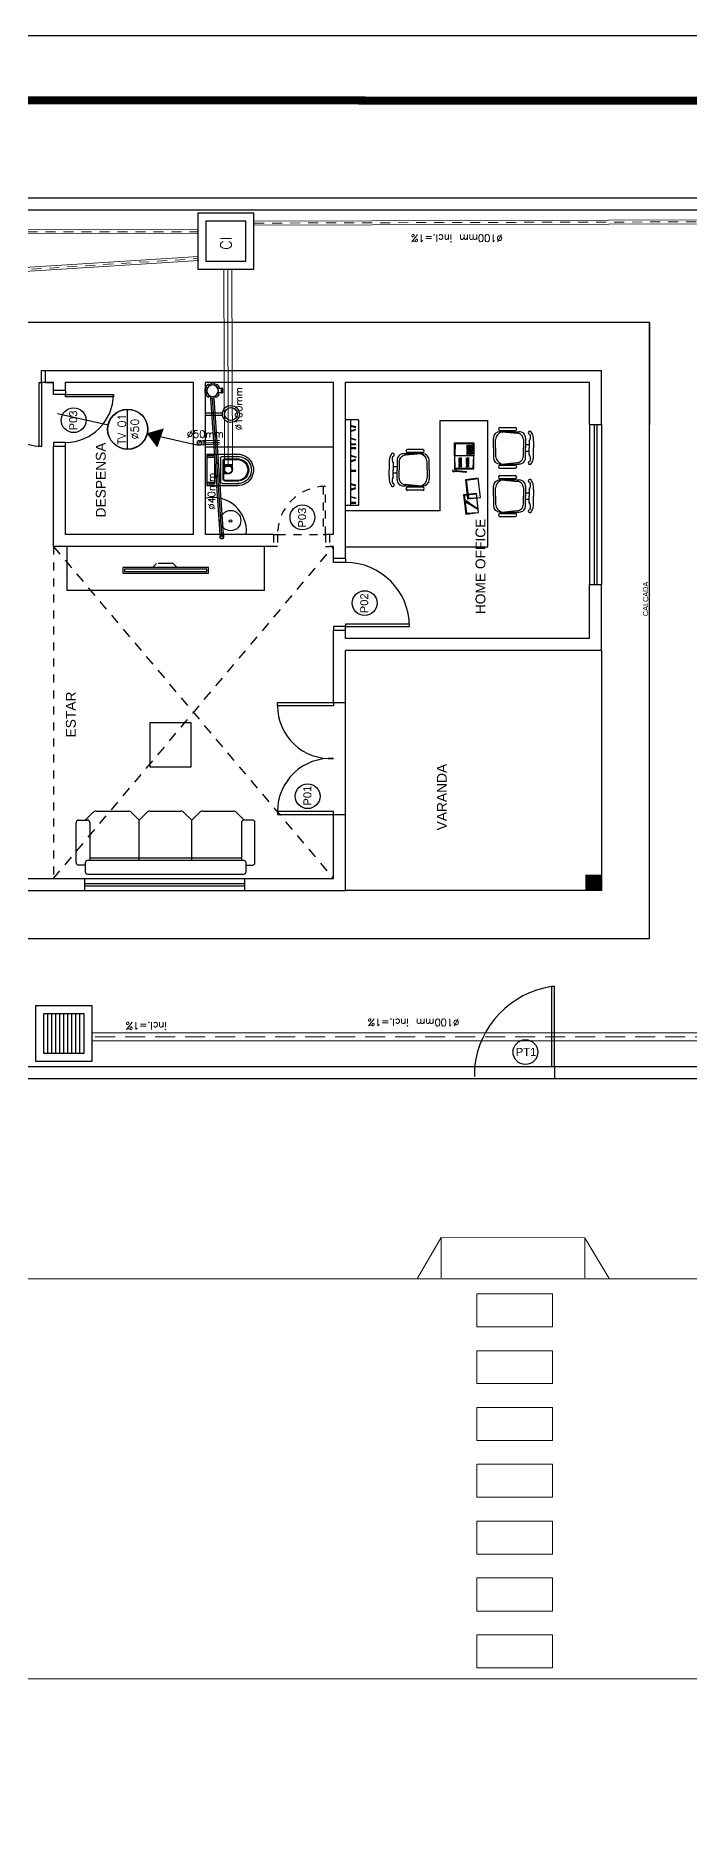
# Model space of a CAD drawing. Header units: millimetres. Extents: x 2426 to 2585, y 1215 to 1309.
# Drawn here: x 2519.31 to 2527.48, y 1238.06 to 1260.33 of the extents above; entities that cross this region are included whole.
import ezdxf
from ezdxf.enums import TextEntityAlignment as Align

# ---------------------------------------------------------------- set-up
doc = ezdxf.new("R2010")
doc.units = ezdxf.units.MM
for name, pattern in [('DASHED', [0.75, 0.5, -0.25]), ('HIDDEN', [0.375, 0.25, -0.125]), ('HIDDEN2', [0.1875, 0.125, -0.0625])]:
    doc.linetypes.add(name, pattern=pattern)
for name, color, linetype in [('01', 1, 'Continuous'), ('02', 2, 'Continuous'), ('08', 8, 'Continuous'), ('A-PEN-08', 8, 'Continuous'), ('A-PEN-B', 5, 'Continuous'), ('A-PEN-C', 4, 'Continuous'), ('A-PEN-G', 3, 'Continuous'), ('A-PEN-M', 6, 'Continuous'), ('CONEXAO_ESGOTO', 7, 'Continuous'), ('COZINHA', 7, 'Continuous'), ('DETALHE_CONEXAO_EG', 3, 'Continuous'), ('DIVERSOS', 4, 'Continuous'), ('HATCH', 8, 'Continuous'), ('MÓVEIS', 7, 'Continuous'), ('PORTAS', 3, 'Continuous'), ('PROJEÇÃO', 8, 'HIDDEN2'), ('SIMBOLOS_SANITÁRIO', 4, 'Continuous'), ('TEXTO0', 7, 'Continuous'), ('TEXTO2', 3, 'Continuous'), ('TUBULAÇÃO_ESGOTO', 6, 'Continuous'), ('TXT_0', 7, 'Continuous')]:
    doc.layers.add(name, color=color, linetype=linetype)
doc.styles.add('ADITIVOCAD', font='ROMANS.shx')
doc.styles.add('CARIMBO_DADOS', font='arial.ttf', dxfattribs={"height": 0.1})
doc.styles.add('ROMANS', font='romans', dxfattribs={"height": 0.1})
doc.styles.add('SANSSERIF', font='sas_____.pfb', dxfattribs={"height": 1})

# ---------------------------------------------------------------- blocks, each defined once
blk = doc.blocks.new('AA')
at = {"layer": 'SIMBOLOS_SANITÁRIO'}
for p, q in [((1657.006, 1303.836), (1657.506, 1303.836)), ((1657.006, 1303.786), (1657.506, 1303.786)), ((1657.006, 1303.736), (1657.506, 1303.736)), ((1657.006, 1303.686), (1657.506, 1303.686)), ((1657.006, 1303.636), (1657.506, 1303.636)), ((1657.006, 1303.586), (1657.506, 1303.586)), ((1657.006, 1303.536), (1657.506, 1303.536)), ((1657.006, 1303.486), (1657.506, 1303.486)), ((1657.006, 1303.436), (1657.506, 1303.436))]:
    blk.add_line(p, q, dxfattribs=at)
for points in [[(1656.906, 1303.986), (1657.606, 1303.986), (1657.606, 1303.286), (1656.906, 1303.286)], [(1657.006, 1303.886), (1657.506, 1303.886), (1657.506, 1303.386), (1657.006, 1303.386)]]:
    blk.add_lwpolyline(points, close=True, dxfattribs=at)
blk = doc.blocks.new('Adh_BalaoAf')
for p, q in [((0, 0), (0.65, 0)), ((1.8, 0), (1.15, 0))]:
    blk.add_line(p, q)
blk.add_circle((0.9, 0), 0.25)
blk = doc.blocks.new('Ads_egD_cxs150x150x50-p')
for p, q in [((-0.095, 0.022), (-0.071, 0.022)), ((-0.095, -0.022), (-0.095, 0.022)), ((-0.083, 0.051), (-0.051, 0.083)), ((-0.083, 0.051), (-0.066, 0.034)), ((-0.051, 0.083), (-0.034, 0.066)), ((-0.022, 0.095), (-0.022, 0.071)), ((-0.022, 0.095), (0.022, 0.095)), ((0.022, 0.095), (0.022, 0.071)), ((0.051, 0.083), (0.034, 0.066)), ((0.051, 0.083), (0.083, 0.051)), ((0.083, 0.051), (0.066, 0.034)), ((0.112, 0.027), (0.069, 0.027)), ((0.112, 0.029), (0.112, -0.029)), ((0.118, 0.031), (0.115, 0.031)), ((0.12, 0.029), (0.12, -0.029)), ((0.127, 0.027), (0.12, 0.027)), ((0.127, 0.027), (0.127, -0.027)), ((-0.095, -0.022), (-0.071, -0.022)), ((-0.083, -0.051), (-0.066, -0.034)), ((-0.051, -0.083), (-0.083, -0.051)), ((-0.051, -0.083), (-0.034, -0.066)), ((-0.022, -0.095), (-0.022, -0.071)), ((0.022, -0.095), (-0.022, -0.095)), ((0.022, -0.095), (0.022, -0.071)), ((0.051, -0.083), (0.034, -0.066)), ((0.083, -0.051), (0.051, -0.083)), ((0.083, -0.051), (0.066, -0.034)), ((0.112, -0.027), (0.069, -0.027)), ((0.118, -0.031), (0.115, -0.031)), ((0.127, -0.027), (0.12, -0.027))]:
    blk.add_line(p, q)
for radius in [0.074, 0.072]:
    blk.add_circle((0, 0), radius)
for centre, start, end in [((0.115, 0.029), 90, 180), ((0.118, 0.029), 360, 90), ((0.115, -0.029), 180, 270), ((0.118, -0.029), 270, 0)]:
    blk.add_arc(centre, 0.00245, start, end)
blk = doc.blocks.new('B')
at = {"layer": 'SIMBOLOS_SANITÁRIO'}
for points in [[(1659.06, 1303.284), (1659.76, 1303.284), (1659.76, 1303.984), (1659.06, 1303.984)], [(1659.16, 1303.384), (1659.66, 1303.384), (1659.66, 1303.884), (1659.16, 1303.884)]]:
    blk.add_lwpolyline(points, close=True, dxfattribs=at)
at = {"layer": 'SIMBOLOS_SANITÁRIO', "style": 'ROMANS'}
blk.add_text('CI', height=0.135, dxfattribs=at).set_placement((1659.302, 1303.565))
blk = doc.blocks.new('Ads_egD_90j100-s')
for p, q in [((0.027, 0.05), (0.059, 0.05)), ((0.059, -0.05), (0.059, 0.05)), ((0.027, -0.05), (0.059, -0.05))]:
    blk.add_line(p, q)
for radius in [0.0565, 0.05]:
    blk.add_circle((0, 0), radius)
blk = doc.blocks.new('Adh_Afn')
blk.add_line((-0.25, 0), (0.25, 0))
blk.add_circle((0, 0), 0.25)
at = {"flags": 8}
for tag, p in [('$AF', (0, 0.07)), ('$DIAM', (0, -0.091))]:
    blk.add_attdef(tag, text='', height=0.1, dxfattribs=at).set_placement(p, align=Align.MIDDLE)
blk = doc.blocks.new('Ads_egD_90j40-s')
for p, q in [((0.01, 0.02), (0.017, 0.02)), ((0.019, 0.021), (0.017, 0.02)), ((0.017, 0.02), (0.017, 0.014)), ((0.019, 0.012), (0.019, 0.021)), ((0.032, 0.021), (0.019, 0.021)), ((0.034, 0.022), (0.032, 0.021)), ((0.032, 0.021), (0.032, -0.021)), ((0.038, 0.022), (0.034, 0.022)), ((0.034, 0.022), (0.034, -0.022)), ((0.038, 0.022), (0.038, -0.022)), ((0.01, -0.02), (0.017, -0.02)), ((0.017, -0.02), (0.017, -0.014)), ((0.019, -0.021), (0.017, -0.02)), ((0.019, -0.012), (0.019, -0.021)), ((0.032, -0.021), (0.019, -0.021)), ((0.034, -0.022), (0.032, -0.021)), ((0.038, -0.022), (0.034, -0.022))]:
    blk.add_line(p, q)
for radius in [0.0223, 0.0184]:
    blk.add_circle((0, 0), radius)
blk = doc.blocks.new('Ads_egD_90j40-d')
for p, q in [((0, 0.02), (0.01, 0.02)), ((0.01, 0.02), (0.017, 0.02)), ((0.019, 0.021), (0.017, 0.02)), ((0.017, 0.02), (0.017, -0.02)), ((0.032, 0.021), (0.019, 0.021)), ((0.019, -0.021), (0.019, 0.021)), ((0.034, 0.022), (0.032, 0.021)), ((0.032, 0.021), (0.032, -0.021)), ((0.034, 0.022), (0.034, -0.022)), ((0.038, 0.022), (0.034, 0.022)), ((0.038, 0.022), (0.038, -0.022)), ((0, -0.02), (0.01, -0.02)), ((0.01, -0.02), (0.017, -0.02)), ((0.019, -0.021), (0.017, -0.02)), ((0.032, -0.021), (0.019, -0.021)), ((0.034, -0.022), (0.032, -0.021)), ((0.038, -0.022), (0.034, -0.022))]:
    blk.add_line(p, q)
for radius, start, end in [(0.0223, 64.6232, 295.3768), (0.0202, 90, 270)]:
    blk.add_arc((0, 0), radius, start, end)

msp = doc.modelspace()

# ---------------------------------------------------------------- hatches: boundary and pattern name
at = {"layer": 'A-PEN-B', "linetype": 'HIDDEN2', "ltscale": 0.25}
h = msp.add_hatch(color=253, dxfattribs=at)
h.dxf.hatch_style = 1
h.paths.add_polyline_path([(2526.185, 1249.652), (2526.185, 1249.852), (2526.385, 1249.852), (2526.385, 1249.652)])
at = {"layer": 'HATCH', "lineweight": 18}
h = msp.add_hatch(dxfattribs=at)
h.set_pattern_fill('LINE,_O', color=256, scale=0.001, angle=-85.874)
h.set_pattern_definition([(274.12599072, (1390.2961913, 3186.4156052), (0.0031667711854, 0.0002284409314), [])])
h.paths.add_polyline_path([(2520.832, 1255.2), (2520.906, 1255.421), (2520.709, 1255.364)])

# ---------------------------------------------------------------- linework, layer by layer
at = {"layer": '01', "color": 253}
for p, q in [((2521.435, 1255.593), (2521.435, 1255.62)), ((2521.435, 1255.62), (2521.648, 1255.62)), ((2521.435, 1255.593), (2521.648, 1255.593)), ((2521.55, 1255.065), (2521.451, 1255.065)), ((2521.622, 1255.051), (2521.622, 1254.766)), ((2521.649, 1255.077), (2521.839, 1255.077)), ((2521.654, 1255.018), (2521.654, 1254.798)), ((2521.661, 1255.018), (2521.661, 1254.798)), ((2521.681, 1255.045), (2521.851, 1255.045)), ((2521.681, 1255.039), (2521.839, 1255.039)), ((2521.55, 1254.752), (2521.451, 1254.752)), ((2521.672, 1254.955), (2521.731, 1254.955)), ((2521.672, 1254.862), (2521.731, 1254.862)), ((2521.681, 1254.778), (2521.839, 1254.778)), ((2521.681, 1254.772), (2521.851, 1254.772)), ((2521.714, 1254.862), (2521.714, 1254.863)), ((2521.649, 1254.739), (2521.839, 1254.739)), ((2519.933, 1250.532), (2519.961, 1250.532)), ((2520.606, 1250.027), (2520.606, 1250.531)), ((2521.263, 1250.027), (2521.263, 1250.531)), ((2521.918, 1250.532), (2521.914, 1250.532)), ((2519.989, 1250.504), (2519.989, 1250.027)), ((2521.885, 1250.504), (2521.885, 1250.027)), ((2519.933, 1249.999), (2519.933, 1249.971)), ((2521.914, 1250.027), (2519.961, 1250.027)), ((2521.885, 1250.055), (2519.989, 1250.055)), ((2521.942, 1249.971), (2521.942, 1249.999))]:
    msp.add_line(p, q, dxfattribs=at)
for radius in [0.106, 0.0797]:
    msp.add_circle((2521.753, 1255.607), radius, dxfattribs=at)
for centre, start, end in [((2519.961, 1250.504), 0, 90), ((2521.914, 1250.504), 90, 180), ((2519.961, 1249.999), 90, 180), ((2521.914, 1249.999), 0, 90)]:
    msp.add_arc(centre, 0.028, start, end, dxfattribs=at)
at = {"layer": '01', "color": 253, "extrusion": (0, 0, -1)}
for centre, major_axis, start_param, end_param in [((2521.58, 1254.988), (-0.00564, -0.00564), 5.497787, 11.780972), ((2521.649, 1255.051), (-0.0188, -0.0188), 0.785398, 2.356194), ((2521.681, 1255.018), (-0.0188, -0.0188), 0.785398, 2.356194), ((2521.681, 1255.018), (-0.0143, -0.0143), 0.785398, 2.356194), ((2521.839, 1254.908), (-0.12, 0.12), 0.785398, 3.926991), ((2521.833, 1254.908), (-0.0922, -0.0922), 2.401583, 5.452399), ((2521.839, 1254.908), (-0.097, 0.097), 0.873472, 3.838917), ((2521.58, 1254.829), (-0.00564, -0.00564), 5.497787, 11.780972), ((2521.649, 1254.766), (-0.0188, 0.0188), 3.926991, 5.497787), ((2521.681, 1254.798), (-0.0188, 0.0188), 3.926991, 5.497787), ((2521.681, 1254.798), (-0.0143, 0.0143), 3.926991, 5.497787), ((2521.927, 1254.902), (-0.184, 0.184), -0.760502, -0.578872), ((2521.927, 1254.915), (-0.184, -0.184), 0.578872, 0.760502), ((2521.731, 1254.927), (-0.0203, -0.0203), 2.356194, 3.214334), ((2521.731, 1254.89), (-0.0203, 0.0203), 3.068851, 3.926991), ((2521.71, 1254.908), (-0.0398, -0.0398), 3.214334, 4.639647)]:
    msp.add_ellipse(centre, major_axis=major_axis, ratio=1, start_param=start_param, end_param=end_param, dxfattribs=at)
at = {"layer": '02', "color": 6, "lineweight": 15}
for p, q in [((2521.671, 1254.977), (2521.664, 1257.414)), ((2521.771, 1254.977), (2521.765, 1257.414))]:
    msp.add_line(p, q, dxfattribs=at)
at = {"layer": '02', "color": 253}
for p, q in [((2521.451, 1255.105), (2521.451, 1254.712)), ((2521.451, 1255.105), (2521.839, 1255.105)), ((2521.55, 1255.085), (2521.451, 1255.085)), ((2521.55, 1255.085), (2521.55, 1254.732)), ((2521.55, 1254.732), (2521.451, 1254.732)), ((2521.451, 1254.712), (2521.839, 1254.712)), ((2519.849, 1250.532), (2519.933, 1250.532)), ((2519.933, 1250.532), (2520.029, 1250.628)), ((2520.069, 1250.644), (2520.47, 1250.644)), ((2520.606, 1250.531), (2520.51, 1250.628)), ((2520.606, 1250.531), (2520.703, 1250.628)), ((2520.743, 1250.644), (2521.127, 1250.644)), ((2521.263, 1250.531), (2521.166, 1250.628)), ((2521.263, 1250.531), (2521.359, 1250.628)), ((2521.399, 1250.644), (2521.783, 1250.644)), ((2521.918, 1250.532), (2521.823, 1250.628)), ((2522.026, 1250.532), (2521.918, 1250.532)), ((2519.821, 1249.999), (2519.821, 1250.504)), ((2522.054, 1249.999), (2522.054, 1250.504)), ((2519.933, 1249.971), (2519.849, 1249.971)), ((2519.933, 1249.971), (2519.933, 1249.887)), ((2519.961, 1249.859), (2521.914, 1249.859)), ((2521.942, 1249.887), (2521.942, 1249.971)), ((2521.942, 1249.971), (2522.026, 1249.971))]:
    msp.add_line(p, q, dxfattribs=at)
at = {"layer": '02', "color": 253, "lineweight": 5}
for p, q in [((2505.885, 1244.802), (2519.885, 1244.802)), ((2519.885, 1244.802), (2538.385, 1244.802)), ((2524.829, 1244.201), (2524.829, 1244.613)), ((2524.829, 1244.613), (2525.774, 1244.613)), ((2525.774, 1244.613), (2525.774, 1244.201)), ((2525.774, 1244.201), (2524.829, 1244.201)), ((2524.829, 1243.491), (2524.829, 1243.903)), ((2524.829, 1243.903), (2525.774, 1243.903)), ((2525.774, 1243.903), (2525.774, 1243.491)), ((2525.774, 1243.491), (2524.829, 1243.491)), ((2524.829, 1242.781), (2524.829, 1243.193)), ((2524.829, 1243.193), (2525.774, 1243.193)), ((2525.774, 1243.193), (2525.774, 1242.781)), ((2525.774, 1242.781), (2524.829, 1242.781)), ((2524.829, 1242.071), (2524.829, 1242.483)), ((2524.829, 1242.483), (2525.774, 1242.483)), ((2525.774, 1242.483), (2525.774, 1242.071)), ((2525.774, 1242.071), (2524.829, 1242.071)), ((2524.829, 1241.361), (2524.829, 1241.773)), ((2524.829, 1241.773), (2525.774, 1241.773)), ((2525.774, 1241.773), (2525.774, 1241.361)), ((2525.774, 1241.361), (2524.829, 1241.361)), ((2524.829, 1240.65), (2524.829, 1241.063)), ((2524.829, 1241.063), (2525.774, 1241.063)), ((2525.774, 1241.063), (2525.774, 1240.65)), ((2525.774, 1240.65), (2524.829, 1240.65)), ((2524.829, 1239.94), (2524.829, 1240.353)), ((2524.829, 1240.353), (2525.774, 1240.353)), ((2525.774, 1240.353), (2525.774, 1239.94)), ((2525.774, 1239.94), (2524.829, 1239.94)), ((2505.885, 1239.802), (2519.885, 1239.802)), ((2519.885, 1239.802), (2531.735, 1239.802))]:
    msp.add_line(p, q, dxfattribs=at)
at = {"layer": '02', "color": 253}
for centre, radius, start, end in [((2519.849, 1250.504), 0.028, 90, 180), ((2520.069, 1250.588), 0.0561, 90, 135), ((2520.47, 1250.588), 0.0561, 45, 90), ((2520.743, 1250.588), 0.0561, 90, 135), ((2521.127, 1250.588), 0.0561, 45, 90), ((2521.399, 1250.588), 0.0561, 90, 135), ((2521.783, 1250.588), 0.0561, 45, 90), ((2522.026, 1250.504), 0.028, 0, 90), ((2519.849, 1249.999), 0.028, 180, 270), ((2519.961, 1249.887), 0.028, 180, 270), ((2521.914, 1249.887), 0.028, 270, 0), ((2522.026, 1249.999), 0.028, 270, 0)]:
    msp.add_arc(centre, radius, start, end, dxfattribs=at)
at = {"layer": '02', "color": 253, "extrusion": (0, 0, -1)}
msp.add_ellipse((2521.839, 1254.908), major_axis=(-0.139, 0.139), ratio=1, start_param=0.785398, end_param=3.926991, dxfattribs=at)
at = {"layer": '08', "color": 253, "lineweight": 15}
for p, q in [((2524.086, 1244.809), (2524.382, 1245.315)), ((2524.382, 1245.315), (2526.177, 1245.313)), ((2524.382, 1245.315), (2524.382, 1244.814)), ((2526.177, 1245.313), (2526.177, 1245.313)), ((2526.177, 1245.313), (2526.182, 1245.306)), ((2526.177, 1245.313), (2526.177, 1244.811)), ((2526.182, 1245.306), (2526.482, 1244.804))]:
    msp.add_line(p, q, dxfattribs=at)
at = {"layer": 'A-PEN-08', "color": 253, "ltscale": 7}
for centre, radius, start, end in [((2523.185, 1252.952), 0.8, 0, 90), ((2522.996, 1251.962), 0.661, 180, 273.3694), ((2522.996, 1250.642), 0.661, 86.6306, 180)]:
    msp.add_arc(centre, radius, start, end, dxfattribs=at)
at = {"layer": 'A-PEN-08', "color": 253, "linetype": 'DASHED', "ltscale": 7}
msp.add_arc((2525.933, 1247.324), 1.142, 98.7927, 173.5456, dxfattribs=at)
at = {"layer": 'A-PEN-B', "color": 253}
for p, q in [((2535.885, 1258.302), (2505.885, 1258.302)), ((2535.735, 1258.152), (2506.035, 1258.152)), ((2526.985, 1256.752), (2513.995, 1256.752)), ((2526.985, 1249.052), (2526.985, 1256.752)), ((2526.985, 1256.752), (2526.985, 1255.477)), ((2519.435, 1256.152), (2526.385, 1256.152)), ((2519.435, 1256.152), (2521.285, 1256.152)), ((2519.435, 1256.152), (2519.685, 1256.152)), ((2519.435, 1256.002), (2519.435, 1256.152)), ((2526.385, 1255.477), (2526.385, 1256.152)), ((2519.435, 1256.002), (2519.535, 1256.002)), ((2519.535, 1256.002), (2519.435, 1256.002)), ((2519.535, 1255.902), (2519.535, 1256.002)), ((2519.685, 1255.902), (2519.685, 1256.002)), ((2521.285, 1256.002), (2519.685, 1256.002)), ((2521.285, 1254.102), (2521.285, 1256.002)), ((2521.435, 1254.102), (2521.435, 1256.002)), ((2523.035, 1256.002), (2521.435, 1256.002)), ((2521.485, 1256.002), (2521.435, 1256.002)), ((2523.035, 1254.102), (2523.035, 1256.002)), ((2523.185, 1253.802), (2523.185, 1256.002)), ((2526.235, 1256.002), (2523.185, 1256.002)), ((2526.235, 1255.477), (2526.235, 1256.002)), ((2526.235, 1255.477), (2526.385, 1255.477)), ((2519.535, 1253.952), (2519.535, 1255.202)), ((2519.685, 1254.102), (2519.685, 1255.202)), ((2519.685, 1254.702), (2519.685, 1254.702)), ((2521.285, 1254.102), (2519.685, 1254.102)), ((2522.285, 1254.102), (2521.435, 1254.102)), ((2523.035, 1254.102), (2522.985, 1254.102)), ((2522.285, 1253.952), (2519.535, 1253.952)), ((2523.035, 1253.952), (2522.985, 1253.952)), ((2523.035, 1253.802), (2523.035, 1253.952)), ((2523.185, 1253.802), (2523.035, 1253.802)), ((2526.235, 1252.802), (2526.235, 1253.477)), ((2526.235, 1253.477), (2526.385, 1253.477)), ((2526.385, 1252.652), (2526.385, 1253.477)), ((2523.035, 1252.002), (2523.035, 1252.902)), ((2523.185, 1252.902), (2523.035, 1252.902)), ((2523.185, 1252.802), (2523.185, 1252.902)), ((2526.235, 1252.802), (2523.185, 1252.802)), ((2523.185, 1252.002), (2523.185, 1252.652)), ((2526.385, 1252.652), (2523.185, 1252.652)), ((2523.035, 1252.002), (2523.185, 1252.002)), ((2523.035, 1249.802), (2523.035, 1250.602)), ((2523.035, 1250.602), (2523.185, 1250.602)), ((2523.185, 1249.652), (2523.185, 1250.602)), ((2515.985, 1249.802), (2523.035, 1249.802)), ((2515.985, 1249.652), (2523.185, 1249.652)), ((2516.585, 1249.052), (2526.985, 1249.052)), ((2506.035, 1247.452), (2535.735, 1247.452)), ((2525.799, 1247.452), (2525.799, 1247.302)), ((2505.885, 1247.302), (2535.885, 1247.302))]:
    msp.add_line(p, q, dxfattribs=at)
at = {"layer": 'A-PEN-B', "color": 253, "linetype": 'ByBlock', "ltscale": 0.25}
for p, q in [((2519.685, 1255.902), (2519.535, 1255.902)), ((2519.685, 1255.202), (2519.535, 1255.202))]:
    msp.add_line(p, q, dxfattribs=at)
at = {"layer": 'A-PEN-B', "color": 6, "ltscale": 0.25}
for p, q in [((2521.617, 1254.106), (2521.501, 1255.803)), ((2521.638, 1254.107), (2521.523, 1255.803)), ((2521.661, 1254.109), (2521.545, 1255.803)), ((2521.429, 1255.222), (2521.43, 1255.247)), ((2521.612, 1255.228), (2521.429, 1255.222)), ((2521.43, 1255.247), (2521.612, 1255.255)), ((2521.431, 1255.274), (2521.611, 1255.28))]:
    msp.add_line(p, q, dxfattribs=at)
at = {"layer": 'A-PEN-B', "color": 253, "linetype": 'HIDDEN2', "ltscale": 0.25}
for p, q in [((2522.285, 1254.102), (2522.285, 1253.952)), ((2522.335, 1254.102), (2522.935, 1254.102)), ((2522.985, 1254.102), (2522.985, 1253.952)), ((2519.535, 1253.952), (2519.535, 1249.802))]:
    msp.add_line(p, q, dxfattribs=at)
at = {"layer": 'A-PEN-B', "color": 253, "linetype": 'DASHED', "ltscale": 0.25}
for p, q in [((2519.535, 1253.952), (2523.035, 1249.802)), ((2519.535, 1249.802), (2523.035, 1253.952))]:
    msp.add_line(p, q, dxfattribs=at)
at = {"layer": 'A-PEN-B', "color": 253, "ltscale": 0.25}
for p, q in [((2526.385, 1252.652), (2526.385, 1249.652)), ((2526.385, 1249.652), (2523.185, 1249.652))]:
    msp.add_line(p, q, dxfattribs=at)
at = {"layer": 'A-PEN-C', "color": 253}
for p, q in [((2526.235, 1255.477), (2526.235, 1253.477)), ((2526.385, 1255.477), (2526.385, 1253.477)), ((2523.035, 1255.192), (2521.435, 1255.192)), ((2523.185, 1250.602), (2523.185, 1252.002)), ((2519.929, 1249.802), (2521.929, 1249.802)), ((2519.929, 1249.652), (2519.929, 1249.802)), ((2519.929, 1249.652), (2521.929, 1249.652)), ((2521.929, 1249.652), (2521.929, 1249.802))]:
    msp.add_line(p, q, dxfattribs=at)
for centre in [(2519.787, 1255.529), (2522.647, 1254.315), (2523.425, 1253.244), (2522.713, 1250.831), (2525.435, 1247.633)]:
    msp.add_circle(centre, 0.155, dxfattribs=at)
at = {"layer": 'A-PEN-G', "color": 253}
for p, q in [((2526.295, 1255.477), (2526.295, 1253.477)), ((2526.325, 1255.477), (2526.325, 1253.477)), ((2523.035, 1253.752), (2523.035, 1253.802)), ((2523.185, 1253.752), (2523.035, 1253.752)), ((2523.185, 1253.802), (2523.185, 1253.752)), ((2523.985, 1252.982), (2523.185, 1252.982)), ((2523.185, 1252.982), (2523.185, 1252.952)), ((2523.985, 1252.952), (2523.985, 1252.982)), ((2523.185, 1252.952), (2523.035, 1252.952)), ((2523.035, 1252.952), (2523.035, 1252.902)), ((2523.185, 1252.902), (2523.185, 1252.952)), ((2523.185, 1252.952), (2523.985, 1252.952)), ((2522.335, 1251.962), (2522.335, 1252.002)), ((2522.335, 1252.002), (2523.035, 1252.002)), ((2523.035, 1251.962), (2522.335, 1251.962)), ((2523.035, 1252.002), (2523.035, 1251.962)), ((2523.035, 1250.642), (2522.335, 1250.642)), ((2522.335, 1250.642), (2522.335, 1250.602)), ((2522.335, 1250.602), (2523.035, 1250.602)), ((2523.035, 1250.602), (2523.035, 1250.642)), ((2519.929, 1249.742), (2521.929, 1249.742)), ((2519.929, 1249.712), (2521.929, 1249.712)), ((2525.799, 1248.452), (2525.759, 1248.452)), ((2525.759, 1248.452), (2525.759, 1247.452)), ((2525.799, 1247.452), (2525.799, 1248.452)), ((2525.759, 1247.452), (2525.799, 1247.452))]:
    msp.add_line(p, q, dxfattribs=at)
at = {"layer": 'A-PEN-M', "color": 253, "ltscale": 0.05}
for p, q in [((2523.185, 1254.465), (2523.185, 1255.532)), ((2523.346, 1255.532), (2523.185, 1255.532)), ((2523.248, 1255.532), (2523.248, 1254.465)), ((2523.313, 1255.447), (2523.248, 1255.465)), ((2523.248, 1255.458), (2523.312, 1255.44)), ((2523.312, 1255.44), (2523.313, 1255.447)), ((2523.346, 1255.532), (2523.346, 1254.465)), ((2524.963, 1253.948), (2524.963, 1255.525)), ((2525.115, 1255.439), (2525.306, 1255.439)), ((2523.31, 1255.414), (2523.248, 1255.394)), ((2523.248, 1255.387), (2523.312, 1255.407)), ((2523.248, 1255.308), (2523.312, 1255.288)), ((2523.31, 1255.281), (2523.248, 1255.301)), ((2523.313, 1255.231), (2523.248, 1255.231)), ((2523.248, 1255.224), (2523.313, 1255.224)), ((2523.312, 1255.407), (2523.31, 1255.414)), ((2523.312, 1255.288), (2523.31, 1255.281)), ((2523.313, 1255.224), (2523.313, 1255.231)), ((2524.549, 1255.084), (2524.549, 1255.246)), ((2524.549, 1255.246), (2524.791, 1255.246)), ((2524.556, 1255.238), (2524.552, 1255.088)), ((2524.556, 1255.238), (2524.781, 1255.235)), ((2524.781, 1255.235), (2524.791, 1255.084)), ((2524.791, 1255.246), (2524.791, 1255.084)), ((2525.034, 1255.184), (2525.034, 1255.305)), ((2525.059, 1255.184), (2525.059, 1255.287)), ((2525.115, 1255.4), (2525.306, 1255.4)), ((2525.115, 1255.385), (2525.356, 1255.385)), ((2525.14, 1255.385), (2525.33, 1255.367)), ((2525.409, 1255.287), (2525.409, 1255.184)), ((2525.435, 1255.305), (2525.435, 1255.184)), ((2525.435, 1255.224), (2525.483, 1255.224)), ((2525.483, 1255.267), (2525.483, 1255.184)), ((2525.535, 1255.266), (2525.535, 1255.184)), ((2523.313, 1255.183), (2523.248, 1255.183)), ((2523.248, 1255.176), (2523.313, 1255.176)), ((2523.248, 1255.093), (2523.315, 1255.071)), ((2523.314, 1255.064), (2523.248, 1255.085)), ((2523.309, 1255.037), (2523.248, 1255.018)), ((2523.248, 1255.01), (2523.31, 1255.03)), ((2523.31, 1255.03), (2523.309, 1255.037)), ((2523.313, 1255.176), (2523.313, 1255.183)), ((2523.315, 1255.071), (2523.314, 1255.064)), ((2523.731, 1254.99), (2523.731, 1254.908)), ((2523.783, 1254.991), (2523.783, 1254.908)), ((2523.831, 1255.029), (2523.831, 1254.908)), ((2523.857, 1255.011), (2523.857, 1254.908)), ((2524.151, 1255.109), (2523.91, 1255.109)), ((2524.126, 1255.109), (2523.936, 1255.091)), ((2524.151, 1255.163), (2523.96, 1255.163)), ((2524.151, 1255.125), (2523.96, 1255.125)), ((2524.207, 1254.908), (2524.207, 1255.011)), ((2524.232, 1254.908), (2524.232, 1255.029)), ((2524.791, 1255.084), (2524.549, 1255.084)), ((2524.549, 1255.084), (2524.549, 1254.923)), ((2524.791, 1255.084), (2524.549, 1255.084)), ((2524.552, 1255.081), (2524.55, 1255.084)), ((2524.552, 1255.088), (2524.791, 1255.088)), ((2524.556, 1254.931), (2524.552, 1255.081)), ((2524.781, 1254.934), (2524.791, 1255.084)), ((2524.791, 1254.923), (2524.791, 1255.084)), ((2525.034, 1255.184), (2525.034, 1255.063)), ((2525.059, 1255.184), (2525.059, 1255.081)), ((2525.115, 1254.982), (2525.356, 1254.982)), ((2525.14, 1254.982), (2525.33, 1255)), ((2525.409, 1255.081), (2525.409, 1255.184)), ((2525.435, 1255.063), (2525.435, 1255.184)), ((2525.435, 1255.143), (2525.483, 1255.143)), ((2525.483, 1255.101), (2525.483, 1255.184)), ((2525.535, 1255.101), (2525.535, 1255.184)), ((2523.313, 1254.901), (2523.248, 1254.901)), ((2523.248, 1254.894), (2523.313, 1254.894)), ((2523.313, 1254.894), (2523.313, 1254.901)), ((2523.731, 1254.826), (2523.731, 1254.908)), ((2523.831, 1254.948), (2523.783, 1254.948)), ((2523.783, 1254.825), (2523.783, 1254.908)), ((2523.831, 1254.868), (2523.783, 1254.868)), ((2523.831, 1254.787), (2523.831, 1254.908)), ((2523.857, 1254.805), (2523.857, 1254.908)), ((2524.207, 1254.908), (2524.207, 1254.805)), ((2524.232, 1254.908), (2524.232, 1254.787)), ((2524.525, 1254.905), (2524.524, 1254.892)), ((2524.524, 1254.892), (2524.572, 1254.888)), ((2524.573, 1254.901), (2524.525, 1254.905)), ((2524.525, 1254.893), (2524.549, 1254.89)), ((2524.525, 1254.893), (2524.525, 1254.889)), ((2524.525, 1254.889), (2524.548, 1254.887)), ((2524.549, 1254.89), (2524.548, 1254.887)), ((2524.549, 1254.923), (2524.556, 1254.931)), ((2524.549, 1254.923), (2524.791, 1254.923)), ((2524.556, 1254.931), (2524.781, 1254.934)), ((2524.572, 1254.888), (2524.573, 1254.899)), ((2524.572, 1254.891), (2524.687, 1254.88)), ((2524.573, 1254.899), (2524.573, 1254.901)), ((2524.573, 1254.899), (2524.688, 1254.888)), ((2524.845, 1254.803), (2524.684, 1254.785)), ((2524.684, 1254.785), (2524.712, 1254.545)), ((2524.684, 1254.785), (2524.693, 1254.78)), ((2524.702, 1254.882), (2524.687, 1254.88)), ((2524.688, 1254.888), (2524.702, 1254.882)), ((2524.693, 1254.78), (2524.842, 1254.8)), ((2524.693, 1254.78), (2524.721, 1254.556)), ((2524.791, 1254.923), (2524.781, 1254.934)), ((2524.842, 1254.8), (2524.845, 1254.803)), ((2524.872, 1254.563), (2524.845, 1254.803)), ((2525.115, 1254.967), (2525.306, 1254.967)), ((2525.115, 1254.928), (2525.306, 1254.928)), ((2525.115, 1254.837), (2525.306, 1254.837)), ((2525.115, 1254.799), (2525.306, 1254.799)), ((2525.115, 1254.783), (2525.356, 1254.783)), ((2525.14, 1254.783), (2525.33, 1254.765)), ((2523.313, 1254.717), (2523.248, 1254.735)), ((2523.248, 1254.728), (2523.312, 1254.71)), ((2523.31, 1254.684), (2523.248, 1254.664)), ((2523.248, 1254.657), (2523.312, 1254.677)), ((2523.248, 1254.578), (2523.312, 1254.558)), ((2523.31, 1254.551), (2523.248, 1254.571)), ((2523.312, 1254.677), (2523.31, 1254.684)), ((2523.312, 1254.558), (2523.31, 1254.551)), ((2523.312, 1254.71), (2523.313, 1254.717)), ((2524.151, 1254.707), (2523.91, 1254.707)), ((2524.126, 1254.707), (2523.936, 1254.725)), ((2524.151, 1254.691), (2523.96, 1254.691)), ((2524.151, 1254.653), (2523.96, 1254.653)), ((2524.821, 1254.615), (2524.661, 1254.597)), ((2524.661, 1254.597), (2524.688, 1254.356)), ((2524.669, 1254.591), (2524.661, 1254.597)), ((2524.669, 1254.591), (2524.818, 1254.611)), ((2524.669, 1254.591), (2524.697, 1254.368)), ((2524.712, 1254.545), (2524.872, 1254.563)), ((2524.712, 1254.545), (2524.721, 1254.556)), ((2524.721, 1254.556), (2524.872, 1254.563)), ((2524.818, 1254.611), (2524.821, 1254.615)), ((2524.848, 1254.375), (2524.821, 1254.615)), ((2525.034, 1254.582), (2525.034, 1254.703)), ((2525.034, 1254.582), (2525.034, 1254.461)), ((2525.059, 1254.582), (2525.059, 1254.685)), ((2525.059, 1254.582), (2525.059, 1254.479)), ((2525.409, 1254.685), (2525.409, 1254.582)), ((2525.409, 1254.479), (2525.409, 1254.582)), ((2525.435, 1254.703), (2525.435, 1254.582)), ((2525.435, 1254.622), (2525.483, 1254.622)), ((2525.435, 1254.461), (2525.435, 1254.582)), ((2525.435, 1254.542), (2525.483, 1254.542)), ((2525.483, 1254.665), (2525.483, 1254.582)), ((2525.483, 1254.499), (2525.483, 1254.582)), ((2525.535, 1254.664), (2525.535, 1254.582)), ((2525.535, 1254.5), (2525.535, 1254.582)), ((2523.346, 1254.465), (2523.185, 1254.465)), ((2524.37, 1254.398), (2523.187, 1254.398)), ((2523.313, 1254.501), (2523.248, 1254.501)), ((2523.248, 1254.494), (2523.313, 1254.494)), ((2523.313, 1254.494), (2523.313, 1254.501)), ((2524.688, 1254.356), (2524.848, 1254.375)), ((2524.688, 1254.356), (2524.697, 1254.368)), ((2524.696, 1254.52), (2524.689, 1254.508)), ((2524.689, 1254.508), (2524.73, 1254.483)), ((2524.691, 1254.508), (2524.689, 1254.506)), ((2524.689, 1254.506), (2524.709, 1254.493)), ((2524.691, 1254.508), (2524.71, 1254.496)), ((2524.737, 1254.494), (2524.696, 1254.52)), ((2524.697, 1254.368), (2524.848, 1254.375)), ((2524.71, 1254.496), (2524.709, 1254.493)), ((2524.73, 1254.483), (2524.736, 1254.492)), ((2524.731, 1254.485), (2524.829, 1254.424)), ((2524.736, 1254.492), (2524.737, 1254.494)), ((2524.736, 1254.492), (2524.833, 1254.43)), ((2524.843, 1254.419), (2524.829, 1254.424)), ((2524.833, 1254.43), (2524.843, 1254.419)), ((2525.115, 1254.381), (2525.356, 1254.381)), ((2525.115, 1254.365), (2525.306, 1254.365)), ((2525.115, 1254.327), (2525.306, 1254.327)), ((2525.14, 1254.381), (2525.33, 1254.399)), ((2523.187, 1253.948), (2524.963, 1253.948))]:
    msp.add_line(p, q, dxfattribs=at)
at = {"layer": 'A-PEN-M', "color": 253}
for p, q in [((2524.37, 1254.398), (2524.37, 1255.525)), ((2524.37, 1255.525), (2524.963, 1255.525)), ((2523.187, 1253.948), (2523.187, 1254.398)), ((2522.173, 1253.402), (2522.173, 1253.952))]:
    msp.add_line(p, q, dxfattribs=at)
at = {"layer": 'A-PEN-M', "color": 253, "linetype": 'HIDDEN2'}
for p, q in [((2524.799, 1247.452), (2524.799, 1247.302)), ((2525.799, 1247.452), (2525.799, 1247.302))]:
    msp.add_line(p, q, dxfattribs=at)
at = {"layer": 'A-PEN-M', "color": 253, "linetype": 'DASHED'}
msp.add_arc((2519.419, 1256.037), 0.835, 182.3673, 267.6327, dxfattribs=at)
at = {"layer": 'A-PEN-M', "color": 253, "ltscale": 0.05}
for centre, radius, start, end in [((2525.118, 1255.42), 0.0197, 100.5781, 259.642), ((2525.306, 1255.42), 0.0194, 270, 90), ((2525.115, 1255.305), 0.0806, 90, 180), ((2525.181, 1255.27), 0.123, 109.4455, 172.0739), ((2525.33, 1255.288), 0.0792, 359.0147, 89.8278), ((2525.356, 1255.306), 0.0792, 359.0147, 89.8278), ((2525.49, 1255.372), 0.0197, 59.8228, 277.5348), ((2525.392, 1255.32), 0.105, 329.328, 17.7712), ((2525.376, 1255.287), 0.161, 352.5912, 39.3859), ((2523.89, 1255.011), 0.161, 140.6141, 187.4088), ((2523.776, 1255.096), 0.0197, 262.4652, 120.1772), ((2523.874, 1255.044), 0.105, 162.2288, 210.672), ((2523.91, 1255.03), 0.0792, 90.1722, 180.9853), ((2523.936, 1255.012), 0.0792, 90.1722, 180.9853), ((2523.96, 1255.144), 0.0194, 90, 270), ((2524.085, 1254.994), 0.123, 7.9261, 70.5545), ((2524.148, 1255.144), 0.0197, 280.358, 79.4219), ((2524.151, 1255.029), 0.0806, 0, 90), ((2525.115, 1255.063), 0.0806, 180, 270), ((2525.181, 1255.098), 0.123, 187.9261, 250.5545), ((2525.33, 1255.08), 0.0792, 270.1722, 0.9853), ((2525.356, 1255.062), 0.0792, 270.1722, 0.9853), ((2525.49, 1254.996), 0.0197, 82.4652, 300.1772), ((2525.392, 1255.047), 0.105, 342.2288, 30.672), ((2525.376, 1255.081), 0.161, 320.6141, 7.4088), ((2523.89, 1254.805), 0.161, 172.5912, 219.3859), ((2523.874, 1254.772), 0.105, 149.328, 197.7712), ((2523.91, 1254.786), 0.0792, 179.0147, 269.8278), ((2523.936, 1254.804), 0.0792, 179.0147, 269.8278), ((2524.085, 1254.822), 0.123, 289.4455, 352.0739), ((2524.151, 1254.787), 0.0806, 270, 0), ((2525.115, 1254.703), 0.0806, 90, 180), ((2525.181, 1254.668), 0.123, 109.4455, 172.0739), ((2525.118, 1254.948), 0.0197, 100.358, 259.4219), ((2525.118, 1254.818), 0.0197, 100.5781, 259.642), ((2525.306, 1254.948), 0.0194, 270, 90), ((2525.306, 1254.818), 0.0194, 270, 90), ((2525.33, 1254.686), 0.0792, 359.0147, 89.8278), ((2525.356, 1254.704), 0.0792, 359.0147, 89.8278), ((2525.49, 1254.77), 0.0197, 59.8228, 277.5348), ((2525.376, 1254.685), 0.161, 352.5912, 39.3859), ((2523.776, 1254.72), 0.0197, 239.8228, 97.5348), ((2523.96, 1254.672), 0.0194, 90, 270), ((2524.148, 1254.672), 0.0197, 280.5781, 79.642), ((2525.392, 1254.718), 0.105, 329.328, 17.7712), ((2525.115, 1254.461), 0.0806, 180, 270), ((2525.181, 1254.496), 0.123, 187.9261, 250.5545), ((2525.118, 1254.346), 0.0197, 100.358, 259.4219), ((2525.306, 1254.346), 0.0194, 270, 90), ((2525.33, 1254.478), 0.0792, 270.1722, 0.9853), ((2525.356, 1254.46), 0.0792, 270.1722, 0.9853), ((2525.49, 1254.394), 0.0197, 82.4652, 300.1772), ((2525.392, 1254.446), 0.105, 342.2288, 30.672), ((2525.376, 1254.479), 0.161, 320.6141, 7.4088)]:
    msp.add_arc(centre, radius, start, end, dxfattribs=at)
at = {"layer": 'A-PEN-M', "color": 253}
msp.add_arc((2521.526, 1254.143), 0.421, 355.5472, 101.0587, dxfattribs=at)
at = {"layer": 'A-PEN-M', "color": 253, "ltscale": 0.05}
for points in [[(2524.704, 1255.218), (2524.703, 1255.21), (2524.702, 1255.206), (2524.703, 1255.199), (2524.702, 1255.195), (2524.703, 1255.189), (2524.701, 1255.185), (2524.704, 1255.179), (2524.702, 1255.176), (2524.704, 1255.167), (2524.702, 1255.164), (2524.704, 1255.159), (2524.703, 1255.157), (2524.705, 1255.143), (2524.703, 1255.141), (2524.705, 1255.136), (2524.704, 1255.124), (2524.706, 1255.122), (2524.704, 1255.12), (2524.705, 1255.117), (2524.704, 1255.115), (2524.704, 1255.108), (2524.703, 1255.104), (2524.704, 1255.101), (2524.702, 1255.099), (2524.703, 1255.097), (2524.703, 1255.096)], [(2524.716, 1255.221), (2524.715, 1255.213), (2524.714, 1255.209), (2524.715, 1255.203), (2524.714, 1255.199), (2524.715, 1255.192), (2524.713, 1255.188), (2524.716, 1255.182), (2524.714, 1255.179), (2524.716, 1255.171), (2524.714, 1255.168), (2524.716, 1255.162), (2524.715, 1255.161), (2524.718, 1255.146), (2524.715, 1255.144), (2524.718, 1255.14), (2524.717, 1255.127), (2524.719, 1255.125), (2524.716, 1255.124), (2524.718, 1255.12), (2524.716, 1255.118), (2524.716, 1255.111), (2524.715, 1255.107), (2524.716, 1255.104), (2524.714, 1255.102), (2524.715, 1255.101), (2524.715, 1255.1)], [(2524.732, 1255.222), (2524.731, 1255.214), (2524.73, 1255.21), (2524.731, 1255.203), (2524.73, 1255.199), (2524.731, 1255.193), (2524.729, 1255.189), (2524.732, 1255.183), (2524.73, 1255.18), (2524.732, 1255.171), (2524.73, 1255.169), (2524.732, 1255.163), (2524.731, 1255.161), (2524.734, 1255.147), (2524.731, 1255.145), (2524.734, 1255.141), (2524.733, 1255.128), (2524.735, 1255.126), (2524.732, 1255.124), (2524.733, 1255.121), (2524.732, 1255.119), (2524.732, 1255.112), (2524.731, 1255.108), (2524.732, 1255.105), (2524.73, 1255.103), (2524.731, 1255.102), (2524.731, 1255.101)], [(2524.742, 1255.217), (2524.741, 1255.209), (2524.74, 1255.205), (2524.741, 1255.198), (2524.74, 1255.194), (2524.741, 1255.188), (2524.739, 1255.184), (2524.742, 1255.178), (2524.74, 1255.175), (2524.742, 1255.166), (2524.74, 1255.164), (2524.742, 1255.158), (2524.741, 1255.156), (2524.744, 1255.142), (2524.741, 1255.14), (2524.744, 1255.136), (2524.743, 1255.123), (2524.745, 1255.121), (2524.742, 1255.119), (2524.743, 1255.116), (2524.742, 1255.114), (2524.742, 1255.107), (2524.741, 1255.103), (2524.742, 1255.1), (2524.74, 1255.098), (2524.741, 1255.097), (2524.741, 1255.096)], [(2524.755, 1255.221), (2524.754, 1255.212), (2524.753, 1255.208), (2524.754, 1255.202), (2524.753, 1255.198), (2524.754, 1255.191), (2524.752, 1255.188), (2524.755, 1255.181), (2524.753, 1255.178), (2524.755, 1255.17), (2524.753, 1255.167), (2524.755, 1255.162), (2524.754, 1255.16), (2524.756, 1255.145), (2524.754, 1255.143), (2524.756, 1255.139), (2524.755, 1255.127), (2524.757, 1255.125), (2524.755, 1255.123), (2524.756, 1255.12), (2524.755, 1255.118), (2524.755, 1255.11), (2524.754, 1255.106), (2524.755, 1255.103), (2524.753, 1255.101), (2524.754, 1255.1), (2524.754, 1255.099)], [(2524.771, 1255.221), (2524.77, 1255.213), (2524.769, 1255.209), (2524.77, 1255.203), (2524.769, 1255.199), (2524.77, 1255.192), (2524.768, 1255.188), (2524.771, 1255.182), (2524.769, 1255.179), (2524.771, 1255.171), (2524.769, 1255.168), (2524.771, 1255.162), (2524.77, 1255.161), (2524.772, 1255.146), (2524.77, 1255.144), (2524.772, 1255.14), (2524.771, 1255.127), (2524.773, 1255.125), (2524.771, 1255.124), (2524.772, 1255.12), (2524.771, 1255.118), (2524.771, 1255.111), (2524.77, 1255.107), (2524.771, 1255.104), (2524.769, 1255.102), (2524.77, 1255.101), (2524.77, 1255.1)], [(2524.603, 1255.061), (2524.602, 1255.052), (2524.601, 1255.048), (2524.602, 1255.042), (2524.601, 1255.038), (2524.602, 1255.031), (2524.6, 1255.028), (2524.603, 1255.021), (2524.601, 1255.018), (2524.603, 1255.01), (2524.601, 1255.007), (2524.603, 1255.002), (2524.602, 1255), (2524.605, 1254.985), (2524.602, 1254.983), (2524.605, 1254.979), (2524.604, 1254.967), (2524.606, 1254.965), (2524.603, 1254.963), (2524.605, 1254.96), (2524.603, 1254.958), (2524.603, 1254.95), (2524.602, 1254.946), (2524.603, 1254.943), (2524.601, 1254.941), (2524.602, 1254.94), (2524.602, 1254.939)], [(2524.616, 1255.064), (2524.615, 1255.056), (2524.614, 1255.051), (2524.615, 1255.045), (2524.614, 1255.041), (2524.615, 1255.035), (2524.613, 1255.031), (2524.616, 1255.025), (2524.614, 1255.022), (2524.616, 1255.013), (2524.614, 1255.01), (2524.616, 1255.005), (2524.615, 1255.003), (2524.617, 1254.989), (2524.615, 1254.987), (2524.617, 1254.982), (2524.616, 1254.97), (2524.618, 1254.968), (2524.616, 1254.966), (2524.617, 1254.963), (2524.616, 1254.961), (2524.616, 1254.954), (2524.615, 1254.95), (2524.616, 1254.946), (2524.614, 1254.944), (2524.615, 1254.943), (2524.615, 1254.942)], [(2524.632, 1255.065), (2524.631, 1255.056), (2524.63, 1255.052), (2524.631, 1255.046), (2524.63, 1255.042), (2524.631, 1255.036), (2524.629, 1255.032), (2524.632, 1255.025), (2524.63, 1255.022), (2524.632, 1255.014), (2524.63, 1255.011), (2524.632, 1255.006), (2524.631, 1255.004), (2524.633, 1254.989), (2524.631, 1254.987), (2524.633, 1254.983), (2524.632, 1254.971), (2524.634, 1254.969), (2524.632, 1254.967), (2524.633, 1254.964), (2524.632, 1254.962), (2524.632, 1254.954), (2524.631, 1254.95), (2524.632, 1254.947), (2524.63, 1254.945), (2524.631, 1254.944), (2524.631, 1254.943)], [(2524.695, 1255.059), (2524.694, 1255.051), (2524.693, 1255.046), (2524.694, 1255.04), (2524.693, 1255.036), (2524.694, 1255.03), (2524.692, 1255.026), (2524.695, 1255.019), (2524.693, 1255.017), (2524.695, 1255.008), (2524.693, 1255.005), (2524.695, 1255), (2524.694, 1254.998), (2524.697, 1254.984), (2524.695, 1254.982), (2524.697, 1254.977), (2524.696, 1254.965), (2524.698, 1254.963), (2524.696, 1254.961), (2524.697, 1254.958), (2524.696, 1254.956), (2524.695, 1254.948), (2524.695, 1254.945), (2524.696, 1254.941), (2524.694, 1254.939), (2524.695, 1254.938), (2524.695, 1254.937)], [(2524.708, 1255.062), (2524.707, 1255.054), (2524.706, 1255.05), (2524.707, 1255.043), (2524.706, 1255.04), (2524.707, 1255.033), (2524.705, 1255.029), (2524.708, 1255.023), (2524.706, 1255.02), (2524.708, 1255.011), (2524.706, 1255.009), (2524.708, 1255.003), (2524.707, 1255.001), (2524.709, 1254.987), (2524.707, 1254.985), (2524.709, 1254.981), (2524.708, 1254.968), (2524.71, 1254.966), (2524.708, 1254.964), (2524.709, 1254.961), (2524.708, 1254.959), (2524.708, 1254.952), (2524.707, 1254.948), (2524.708, 1254.945), (2524.706, 1254.943), (2524.707, 1254.942), (2524.707, 1254.941)], [(2524.724, 1255.063), (2524.723, 1255.055), (2524.722, 1255.051), (2524.723, 1255.044), (2524.722, 1255.04), (2524.723, 1255.034), (2524.721, 1255.03), (2524.724, 1255.024), (2524.722, 1255.021), (2524.724, 1255.012), (2524.722, 1255.009), (2524.724, 1255.004), (2524.723, 1255.002), (2524.725, 1254.988), (2524.723, 1254.986), (2524.725, 1254.982), (2524.724, 1254.969), (2524.726, 1254.967), (2524.724, 1254.965), (2524.725, 1254.962), (2524.724, 1254.96), (2524.724, 1254.953), (2524.723, 1254.949), (2524.724, 1254.946), (2524.722, 1254.944), (2524.723, 1254.943), (2524.723, 1254.941)]]:
    msp.add_spline(points, degree=3, dxfattribs=at)
at = {"layer": 'COZINHA', "color": 253}
for centre, radius in [((2521.75, 1254.275), 0.127), ((2521.748, 1254.271), 0.015)]:
    msp.add_circle(centre, radius, dxfattribs=at)
at = {"layer": 'DETALHE_CONEXAO_EG', "lineweight": 15}
for p, q in [((2521.405, 1255.273), (2521.374, 1255.272)), ((2521.406, 1255.223), (2521.375, 1255.222)), ((2521.405, 1255.273), (2521.408, 1255.275)), ((2521.406, 1255.223), (2521.405, 1255.273)), ((2521.408, 1255.275), (2521.408, 1255.22)), ((2521.425, 1255.275), (2521.408, 1255.275)), ((2521.426, 1255.22), (2521.408, 1255.22)), ((2521.425, 1255.275), (2521.426, 1255.22)), ((2521.428, 1255.275), (2521.428, 1255.22)), ((2521.43, 1255.275), (2521.431, 1255.22))]:
    msp.add_line(p, q, dxfattribs=at)
for radius in [0.03, 0.0275]:
    msp.add_circle((2521.358, 1255.247), radius, dxfattribs=at)
for centre, radius, start, end in [((2521.358, 1255.247), 0.025, 90.4413, 270.4373), ((2521.364, 1255.235), 0.0137, 114.4655, 246.4131), ((2521.358, 1255.247), 0.025, 270.44, 90.436), ((2521.352, 1255.26), 0.0137, 294.4655, 66.4131)]:
    msp.add_arc(centre, radius, start, end, dxfattribs=at)
at = {"layer": 'DIVERSOS', "lineweight": 18}
msp.add_lwpolyline([(2520.709, 1255.364), (2520.832, 1255.2), (2520.906, 1255.421)], dxfattribs=at)
at = {"layer": 'MÓVEIS', "color": 253}
for p, q in [((2519.705, 1253.402), (2519.705, 1253.952)), ((2520.404, 1253.69), (2520.404, 1253.619)), ((2521.471, 1253.69), (2520.404, 1253.69)), ((2520.424, 1253.67), (2520.424, 1253.639)), ((2521.451, 1253.67), (2520.424, 1253.67)), ((2520.424, 1253.639), (2521.451, 1253.639)), ((2520.775, 1253.69), (2520.824, 1253.74)), ((2521.032, 1253.74), (2520.843, 1253.74)), ((2521.081, 1253.69), (2521.032, 1253.74)), ((2521.451, 1253.639), (2521.451, 1253.67)), ((2521.471, 1253.619), (2521.471, 1253.69)), ((2520.404, 1253.619), (2521.471, 1253.619)), ((2522.173, 1253.402), (2519.705, 1253.402)), ((2520.743, 1251.195), (2520.743, 1251.751)), ((2520.743, 1251.751), (2521.252, 1251.751)), ((2521.252, 1251.751), (2521.252, 1251.195)), ((2521.252, 1251.195), (2520.743, 1251.195))]:
    msp.add_line(p, q, dxfattribs=at)
at = {"layer": 'PORTAS', "color": 253}
for p, q in [((2519.385, 1256.002), (2519.385, 1256.152)), ((2519.385, 1256.152), (2519.435, 1256.152)), ((2519.355, 1255.202), (2519.355, 1256.002)), ((2519.355, 1256.002), (2519.385, 1256.002)), ((2519.435, 1256.002), (2519.385, 1256.002)), ((2519.385, 1256.002), (2519.385, 1255.202)), ((2519.385, 1255.202), (2519.355, 1255.202))]:
    msp.add_line(p, q, dxfattribs=at)
at = {"layer": 'PORTAS', "color": 253, "linetype": 'ByBlock', "ltscale": 0.25}
for p, q in [((2519.535, 1255.852), (2519.535, 1255.902)), ((2519.685, 1255.902), (2519.685, 1255.852)), ((2519.685, 1255.852), (2519.535, 1255.852)), ((2519.685, 1255.852), (2520.285, 1255.852)), ((2519.685, 1255.822), (2519.685, 1255.852)), ((2520.285, 1255.822), (2519.685, 1255.822)), ((2520.285, 1255.852), (2520.285, 1255.822)), ((2519.685, 1255.252), (2519.535, 1255.252)), ((2519.535, 1255.252), (2519.535, 1255.202)), ((2519.685, 1255.202), (2519.685, 1255.252))]:
    msp.add_line(p, q, dxfattribs=at)
at = {"layer": 'PORTAS', "color": 253, "linetype": 'HIDDEN2', "ltscale": 0.25}
for p, q in [((2522.935, 1254.702), (2522.905, 1254.702)), ((2522.905, 1254.702), (2522.905, 1254.102)), ((2522.935, 1254.102), (2522.935, 1254.702)), ((2522.285, 1254.102), (2522.335, 1254.102)), ((2522.335, 1254.102), (2522.335, 1253.952)), ((2522.905, 1254.102), (2522.935, 1254.102)), ((2522.985, 1254.102), (2522.935, 1254.102)), ((2522.935, 1254.102), (2522.935, 1253.952)), ((2522.335, 1253.952), (2522.285, 1253.952)), ((2522.935, 1253.952), (2522.985, 1253.952))]:
    msp.add_line(p, q, dxfattribs=at)
at = {"layer": 'PROJEÇÃO', "color": 253, "linetype": 'ByBlock', "ltscale": 0.25}
msp.add_arc((2519.685, 1255.852), 0.6, 270, 0, dxfattribs=at)
at = {"layer": 'PROJEÇÃO', "color": 253, "linetype": 'HIDDEN2', "ltscale": 0.25}
msp.add_arc((2522.935, 1254.102), 0.6, 90, 180, dxfattribs=at)
at = {"layer": 'TEXTO0', "linetype": 'ByBlock'}
msp.add_lwpolyline([(2504.055, 1215.784), (2584.835, 1215.784), (2584.835, 1260.334), (2504.055, 1260.334)], close=True, dxfattribs=at)
at = {"layer": 'TEXTO0', "linetype": 'ByBlock', "const_width": 0.1}
msp.add_lwpolyline([(2504.805, 1216.534), (2584.115, 1216.448), (2584.115, 1259.498), (2504.777, 1259.532)], close=True, dxfattribs=at)
at = {"layer": 'TUBULAÇÃO_ESGOTO', "lineweight": 15}
for p, q in [((2514.712, 1257.917), (2521.333, 1257.906)), ((2522.043, 1258.017), (2535.004, 1258.055)), ((2522.043, 1257.967), (2535.004, 1258.005)), ((2514.712, 1257.867), (2521.333, 1257.856)), ((2511.848, 1256.972), (2521.348, 1257.574)), ((2511.851, 1256.923), (2521.351, 1257.524)), ((2521.718, 1254.977), (2521.713, 1257.414)), ((2520.014, 1247.873), (2534.931, 1247.873)), ((2520.014, 1247.773), (2534.931, 1247.773))]:
    msp.add_line(p, q, dxfattribs=at)
at = {"layer": 'TUBULAÇÃO_ESGOTO', "linetype": 'HIDDEN2', "lineweight": 15}
for p, q in [((2514.712, 1257.892), (2521.333, 1257.881)), ((2522.043, 1257.992), (2535.004, 1258.03)), ((2511.849, 1256.948), (2521.35, 1257.549))]:
    msp.add_line(p, q, dxfattribs=at)
at = {"layer": 'TUBULAÇÃO_ESGOTO', "linetype": 'HIDDEN', "lineweight": 15}
msp.add_line((2534.931, 1247.823), (2520.014, 1247.823), dxfattribs=at)

# ---------------------------------------------------------------- block references
at = {"layer": 'DETALHE_CONEXAO_EG', "lineweight": 15, "extrusion": (0, 0, -1), "zscale": -1}
for name, p, rotation in [('Ads_egD_cxs150x150x50-p', (-2521.524, 1255.898), 180.4295712078947), ('Ads_egD_90j100-s', (-2521.721, 1254.918), 90.02396520303637)]:
    msp.add_blockref(name, p, dxfattribs=dict(at, rotation=rotation))
at = {"layer": 'DETALHE_CONEXAO_EG', "lineweight": 15}
for name, p, rotation in [('Ads_egD_90j40-d', (2521.64, 1254.069), 92.95509092415453), ('Ads_egD_90j40-s', (2521.64, 1254.068), 91.92321981005314)]:
    msp.add_blockref(name, p, dxfattribs=dict(at, rotation=rotation))
at = {"layer": 'DETALHE_CONEXAO_EG', "lineweight": 15, "xscale": -1, "rotation": 270.1860343007459}
msp.add_blockref('Ads_egD_90j40-d', (2521.64, 1254.069), dxfattribs=at)
at = {"layer": 'DIVERSOS', "lineweight": 15}
for name, p, rotation in [('B', (3825.325, -401.645), 90), ('Adh_BalaoAf', (2521.342, 1255.214), 167.142569080654), ('AA', (3823.299, -409.39), 90)]:
    msp.add_blockref(name, p, dxfattribs=dict(at, rotation=rotation))
ref = msp.add_blockref('Adh_Afn', (2520.461, 1255.418), dxfattribs=dict(at, rotation=90))
ref.add_attrib('$AF', 'TV 01', dxfattribs={"layer": 'TXT_0', "height": 0.1, "rotation": 90, "style": 'ADITIVOCAD', "flags": 8}).set_placement((2520.391, 1255.418), align=Align.MIDDLE)
ref.add_attrib('$DIAM', '%%C50', dxfattribs={"layer": 'TXT_0', "height": 0.1, "rotation": 90, "style": 'ADITIVOCAD', "flags": 8}).set_placement((2520.552, 1255.418), align=Align.MIDDLE)

# ---------------------------------------------------------------- texts
at = {"layer": 'A-PEN-C', "color": 253, "style": 'CARIMBO_DADOS'}
for s, rotation, p in [('P03', 90.1076, (2519.832, 1255.402)), ('P03', 90.1076, (2522.693, 1254.188)), ('P02', 90.1076, (2523.47, 1253.117)), ('P01', 90.1076, (2522.759, 1250.714)), ('PT1', 0.1076, (2525.314, 1247.586))]:
    msp.add_text(s, height=0.1, rotation=rotation, dxfattribs=at).set_placement(p)
at = {"layer": 'CONEXAO_ESGOTO', "lineweight": 15, "style": 'ROMANS'}
for p in [(2524.518, 1257.849), (2520.951, 1248.007), (2523.976, 1248.05)]:
    msp.add_text('incl.=1%', height=0.09, rotation=179.9495, dxfattribs=at).set_placement(p)
for s, rotation, p in [(' %%C100mm', 179.9495, (2524.91, 1257.849)), (' %%C100mm', 89.9495, (2521.895, 1255.642)), (' %%C50mm', 0.9359, (2521.403, 1255.311)), (' %%C40mm', 90.627, (2521.556, 1254.612)), (' %%C100mm', 179.9495, (2524.368, 1248.049))]:
    msp.add_text(s, height=0.09, rotation=rotation, dxfattribs=at).set_placement(p, align=Align.CENTER)
at = {"layer": 'TEXTO2', "color": 253, "style": 'SANSSERIF'}
for s, height, p in [('DESPENSA', 0.1231, (2520.188, 1254.314)), ('HOME OFFICE', 0.12312, (2524.934, 1253.105)), ('CALÇADA', 0.0652, (2526.968, 1253.081)), ('ESTAR', 0.1231, (2519.814, 1251.565)), ('VARANDA', 0.1231, (2524.452, 1250.404))]:
    msp.add_text(s, height=height, rotation=90, dxfattribs=at).set_placement(p)

doc.saveas('drawing.dxf')
